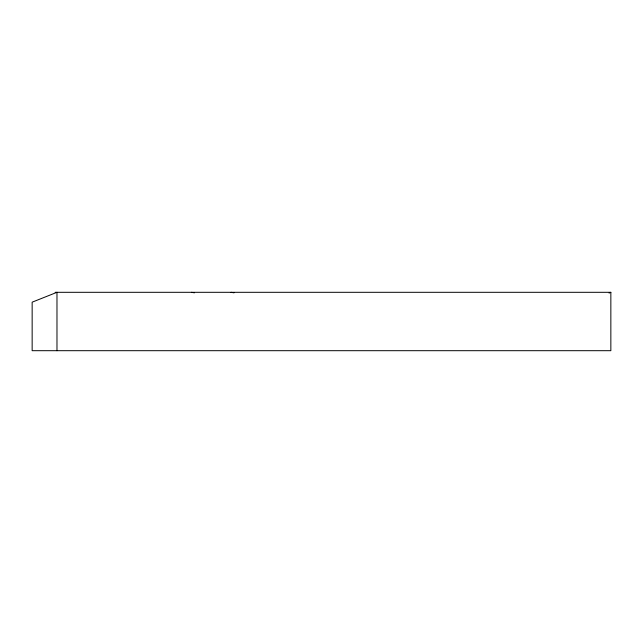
<?xml version="1.0" encoding="UTF-8"?>
<svg xmlns="http://www.w3.org/2000/svg" width="643" height="643" viewBox="0 0 643 643"><rect width="100%" height="100%" fill="white"/><g stroke="black" fill="none" stroke-linecap="round" stroke-linejoin="round"><path stroke-width="0.96" d="M609.058 293.063L610.85 292.308L610.85 350.692L32.15 350.692L32.15 302.178L56.978 292.308L56.978 350.692M55.145 292.308L610.85 292.308M231.07 292.308L234.004 292.822M191.493 292.308L194.427 292.822"/></g></svg>
